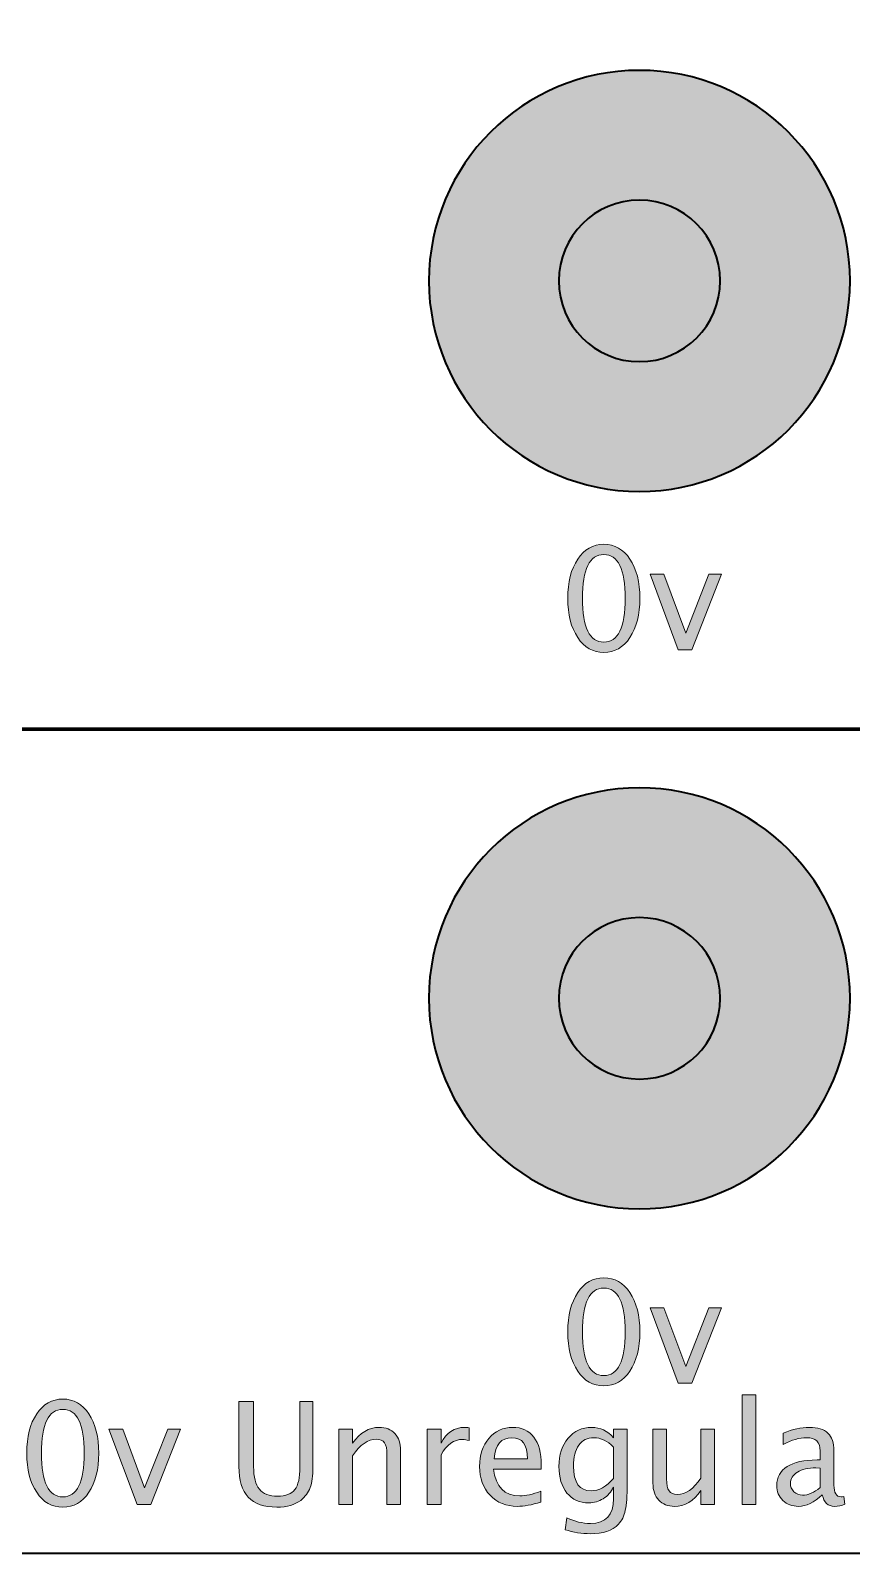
# Model space of a CAD drawing. Header units: inches. Extents: x 4 to 816, y 71 to 806.
# Drawn here: x 224.05 to 247.45, y 588.62 to 632.02 of the extents above; entities that cross this region are included whole.
import ezdxf

# ---------------------------------------------------------------- set-up
doc = ezdxf.new("R2010")
doc.units = ezdxf.units.IN
doc.header["$MEASUREMENT"] = 0
doc.layers.add('Layer 1', color=7, linetype='Continuous')

# ---------------------------------------------------------------- blocks, each defined once
blk = doc.blocks.new('block 9')
at = {"layer": 'Layer 1', "color": 240, "lineweight": 35, "true_color": 0xed1c24}
blk.add_lwpolyline([(23.165, 715.165), (406.63, 715.165), (406.63, 588.621), (23.165, 588.621)], dxfattribs=at)
blk = doc.blocks.new('block 238')
at = {"layer": 'Layer 1', "true_color": 0x231f20}
h = blk.add_hatch(color=250, dxfattribs=at)
h.dxf.hatch_style = 2
edge = h.paths.add_edge_path()
edge.add_spline(control_points=[(240.39, 614.3), (240.082, 614.3), (239.834, 614.441), (239.646, 614.724), (239.458, 615.006), (239.364, 615.378), (239.364, 615.84), (239.364, 616.303), (239.458, 616.675), (239.646, 616.957), (239.834, 617.239), (240.082, 617.38), (240.39, 617.38), (240.699, 617.38), (240.948, 617.239), (241.135, 616.958), (241.323, 616.677), (241.417, 616.304), (241.417, 615.84), (241.417, 615.378), (241.323, 615.006), (241.135, 614.724), (240.948, 614.441), (240.699, 614.3), (240.39, 614.3)], knot_values=[0, 0, 0, 0, 1, 1, 1, 2, 2, 2, 3, 3, 3, 4, 4, 4, 5, 5, 5, 6, 6, 6, 7, 7, 7, 8, 8, 8, 8], degree=3, periodic=1)
edge = h.paths.add_edge_path()
edge.add_spline(control_points=[(240.389, 614.594), (240.797, 614.594), (241, 615.009), (241, 615.84), (241, 616.671), (240.797, 617.087), (240.389, 617.087), (239.983, 617.087), (239.78, 616.671), (239.78, 615.84), (239.78, 615.009), (239.983, 614.594), (240.389, 614.594)], knot_values=[0, 0, 0, 0, 1, 1, 1, 2, 2, 2, 3, 3, 3, 4, 4, 4, 4], degree=3, periodic=1)
h = blk.add_hatch(color=250, dxfattribs=at)
h.dxf.hatch_style = 2
h.paths.add_polyline_path([(242.509, 614.374), (241.708, 616.526), (242.099, 616.526), (242.724, 614.852), (243.385, 616.526), (243.749, 616.526), (242.899, 614.374)])
at = {"layer": 'Layer 1', "lineweight": 0}
blk.add_lwpolyline([(242.509, 614.374), (241.708, 616.526), (242.099, 616.526), (242.724, 614.852), (243.385, 616.526), (243.749, 616.526), (242.899, 614.374), (242.509, 614.374)], dxfattribs=at)
for points, knots in [([(240.39, 614.3), (240.082, 614.3), (239.834, 614.441), (239.646, 614.724), (239.458, 615.006), (239.364, 615.378), (239.364, 615.84), (239.364, 616.303), (239.458, 616.675), (239.646, 616.957), (239.834, 617.239), (240.082, 617.38), (240.39, 617.38), (240.699, 617.38), (240.948, 617.239), (241.135, 616.958), (241.323, 616.677), (241.417, 616.304), (241.417, 615.84), (241.417, 615.378), (241.323, 615.006), (241.135, 614.724), (240.948, 614.441), (240.699, 614.3), (240.39, 614.3)], [0, 0, 0, 0, 1, 1, 1, 2, 2, 2, 3, 3, 3, 4, 4, 4, 5, 5, 5, 6, 6, 6, 7, 7, 7, 8, 8, 8, 8]), ([(240.389, 614.594), (240.797, 614.594), (241, 615.009), (241, 615.84), (241, 616.671), (240.797, 617.087), (240.389, 617.087), (239.983, 617.087), (239.78, 616.671), (239.78, 615.84), (239.78, 615.009), (239.983, 614.594), (240.389, 614.594)], [0, 0, 0, 0, 1, 1, 1, 2, 2, 2, 3, 3, 3, 4, 4, 4, 4])]:
    blk.add_open_spline(points, degree=3, knots=knots, dxfattribs=at)
blk = doc.blocks.new('block 237')
at = {"layer": 'Layer 1'}
blk.add_blockref('block 238', (0, 0), dxfattribs=at)
blk = doc.blocks.new('block 244')
at = {"layer": 'Layer 1', "true_color": 0x231f20}
h = blk.add_hatch(color=250, dxfattribs=at)
h.dxf.hatch_style = 2
edge = h.paths.add_edge_path()
edge.add_spline(control_points=[(240.39, 593.399), (240.082, 593.399), (239.834, 593.54), (239.646, 593.822), (239.458, 594.104), (239.364, 594.476), (239.364, 594.938), (239.364, 595.401), (239.458, 595.773), (239.646, 596.055), (239.834, 596.337), (240.082, 596.478), (240.39, 596.478), (240.699, 596.478), (240.948, 596.337), (241.135, 596.056), (241.323, 595.775), (241.417, 595.402), (241.417, 594.938), (241.417, 594.476), (241.323, 594.104), (241.135, 593.822), (240.948, 593.54), (240.699, 593.399), (240.39, 593.399)], knot_values=[0, 0, 0, 0, 1, 1, 1, 2, 2, 2, 3, 3, 3, 4, 4, 4, 5, 5, 5, 6, 6, 6, 7, 7, 7, 8, 8, 8, 8], degree=3, periodic=1)
edge = h.paths.add_edge_path()
edge.add_spline(control_points=[(240.389, 593.692), (240.797, 593.692), (241, 594.107), (241, 594.938), (241, 595.769), (240.797, 596.185), (240.389, 596.185), (239.983, 596.185), (239.78, 595.769), (239.78, 594.938), (239.78, 594.107), (239.983, 593.692), (240.389, 593.692)], knot_values=[0, 0, 0, 0, 1, 1, 1, 2, 2, 2, 3, 3, 3, 4, 4, 4, 4], degree=3, periodic=1)
h = blk.add_hatch(color=250, dxfattribs=at)
h.dxf.hatch_style = 2
h.paths.add_polyline_path([(242.509, 593.472), (241.708, 595.624), (242.099, 595.624), (242.724, 593.951), (243.385, 595.624), (243.749, 595.624), (242.899, 593.472)])
at = {"layer": 'Layer 1', "lineweight": 0}
blk.add_lwpolyline([(242.509, 593.472), (241.708, 595.624), (242.099, 595.624), (242.724, 593.951), (243.385, 595.624), (243.749, 595.624), (242.899, 593.472), (242.509, 593.472)], dxfattribs=at)
for points, knots in [([(240.39, 593.399), (240.082, 593.399), (239.834, 593.54), (239.646, 593.822), (239.458, 594.104), (239.364, 594.476), (239.364, 594.938), (239.364, 595.401), (239.458, 595.773), (239.646, 596.055), (239.834, 596.337), (240.082, 596.478), (240.39, 596.478), (240.699, 596.478), (240.948, 596.337), (241.135, 596.056), (241.323, 595.775), (241.417, 595.402), (241.417, 594.938), (241.417, 594.476), (241.323, 594.104), (241.135, 593.822), (240.948, 593.54), (240.699, 593.399), (240.39, 593.399)], [0, 0, 0, 0, 1, 1, 1, 2, 2, 2, 3, 3, 3, 4, 4, 4, 5, 5, 5, 6, 6, 6, 7, 7, 7, 8, 8, 8, 8]), ([(240.389, 593.692), (240.797, 593.692), (241, 594.107), (241, 594.938), (241, 595.769), (240.797, 596.185), (240.389, 596.185), (239.983, 596.185), (239.78, 595.769), (239.78, 594.938), (239.78, 594.107), (239.983, 593.692), (240.389, 593.692)], [0, 0, 0, 0, 1, 1, 1, 2, 2, 2, 3, 3, 3, 4, 4, 4, 4])]:
    blk.add_open_spline(points, degree=3, knots=knots, dxfattribs=at)
blk = doc.blocks.new('block 243')
at = {"layer": 'Layer 1'}
blk.add_blockref('block 244', (0, 0), dxfattribs=at)
blk = doc.blocks.new('block 287')
at = {"layer": 'Layer 1', "color": 7, "lineweight": 140, "true_color": 0xffffff}
blk.add_lwpolyline([(269.466, 612.117), (188.916, 612.117)], dxfattribs=at)
blk = doc.blocks.new('block 291')
at = {"layer": 'Layer 1', "true_color": 0x231f20}
h = blk.add_hatch(color=250, dxfattribs=at)
h.dxf.hatch_style = 2
edge = h.paths.add_edge_path()
edge.add_spline(control_points=[(224.974, 589.943), (224.666, 589.943), (224.418, 590.084), (224.23, 590.366), (224.041, 590.648), (223.947, 591.02), (223.947, 591.482), (223.947, 591.945), (224.041, 592.317), (224.23, 592.599), (224.418, 592.881), (224.666, 593.022), (224.974, 593.022), (225.283, 593.022), (225.531, 592.881), (225.719, 592.6), (225.906, 592.319), (226, 591.946), (226, 591.482), (226, 591.02), (225.906, 590.648), (225.719, 590.366), (225.531, 590.084), (225.283, 589.943), (224.974, 589.943)], knot_values=[0, 0, 0, 0, 1, 1, 1, 2, 2, 2, 3, 3, 3, 4, 4, 4, 5, 5, 5, 6, 6, 6, 7, 7, 7, 8, 8, 8, 8], degree=3, periodic=1)
edge = h.paths.add_edge_path()
edge.add_spline(control_points=[(224.973, 590.236), (225.38, 590.236), (225.584, 590.651), (225.584, 591.482), (225.584, 592.313), (225.38, 592.729), (224.973, 592.729), (224.566, 592.729), (224.363, 592.313), (224.363, 591.482), (224.363, 590.651), (224.566, 590.236), (224.973, 590.236)], knot_values=[0, 0, 0, 0, 1, 1, 1, 2, 2, 2, 3, 3, 3, 4, 4, 4, 4], degree=3, periodic=1)
h = blk.add_hatch(color=250, dxfattribs=at)
h.dxf.hatch_style = 2
edge = h.paths.add_edge_path()
edge.add_spline(control_points=[(229.995, 592.949), (229.995, 592.949), (230.411, 592.949), (230.411, 592.949), (230.411, 592.949), (230.411, 591.098), (230.411, 591.098), (230.411, 590.803), (230.466, 590.589), (230.575, 590.455), (230.683, 590.321), (230.856, 590.254), (231.094, 590.254), (231.326, 590.254), (231.491, 590.317), (231.588, 590.443), (231.685, 590.569), (231.733, 590.783), (231.733, 591.084), (231.733, 591.084), (231.733, 592.949), (231.733, 592.949), (231.733, 592.949), (232.1, 592.949), (232.1, 592.949), (232.1, 592.949), (232.1, 591.09), (232.1, 591.09), (232.1, 590.834), (232.075, 590.637), (232.024, 590.499), (231.974, 590.362), (231.884, 590.241), (231.753, 590.137), (231.589, 590.007), (231.364, 589.943), (231.077, 589.943), (230.706, 589.943), (230.433, 590.036), (230.258, 590.224), (230.083, 590.412), (229.995, 590.704), (229.995, 591.102), (229.995, 591.102), (229.995, 592.949), (229.995, 592.949)], knot_values=[0, 0, 0, 0, 1, 1, 1, 2, 2, 2, 3, 3, 3, 4, 4, 4, 5, 5, 5, 6, 6, 6, 7, 7, 7, 8, 8, 8, 9, 9, 9, 10, 10, 10, 11, 11, 11, 12, 12, 12, 13, 13, 13, 14, 14, 14, 15, 15, 15, 15], degree=3, periodic=1)
h = blk.add_hatch(color=250, dxfattribs=at)
h.dxf.hatch_style = 2
h.paths.add_polyline_path([(244.332, 590.016), (244.332, 593.145), (244.723, 593.145), (244.723, 590.016)])
h = blk.add_hatch(color=250, dxfattribs=at)
h.dxf.hatch_style = 2
h.paths.add_polyline_path([(227.092, 590.016), (226.291, 592.168), (226.683, 592.168), (227.307, 590.495), (227.968, 592.168), (228.332, 592.168), (227.482, 590.016)])
h = blk.add_hatch(color=250, dxfattribs=at)
h.dxf.hatch_style = 2
edge = h.paths.add_edge_path()
edge.add_spline(control_points=[(232.843, 590.016), (232.843, 590.016), (232.843, 592.168), (232.843, 592.168), (232.843, 592.168), (233.233, 592.168), (233.233, 592.168), (233.233, 592.168), (233.233, 591.764), (233.233, 591.764), (233.439, 592.065), (233.692, 592.216), (233.99, 592.216), (234.178, 592.216), (234.327, 592.156), (234.437, 592.038), (234.547, 591.92), (234.602, 591.761), (234.602, 591.562), (234.602, 591.562), (234.602, 590.016), (234.602, 590.016), (234.602, 590.016), (234.212, 590.016), (234.212, 590.016), (234.212, 590.016), (234.212, 591.435), (234.212, 591.435), (234.212, 591.595), (234.188, 591.709), (234.142, 591.777), (234.095, 591.845), (234.017, 591.879), (233.909, 591.879), (233.67, 591.879), (233.444, 591.722), (233.233, 591.409), (233.233, 591.409), (233.233, 590.016), (233.233, 590.016), (233.233, 590.016), (232.843, 590.016), (232.843, 590.016)], knot_values=[0, 0, 0, 0, 1, 1, 1, 2, 2, 2, 3, 3, 3, 4, 4, 4, 5, 5, 5, 6, 6, 6, 7, 7, 7, 8, 8, 8, 9, 9, 9, 10, 10, 10, 11, 11, 11, 12, 12, 12, 13, 13, 13, 14, 14, 14, 14], degree=3, periodic=1)
h = blk.add_hatch(color=250, dxfattribs=at)
h.dxf.hatch_style = 2
edge = h.paths.add_edge_path()
edge.add_spline(control_points=[(235.361, 590.016), (235.361, 590.016), (235.361, 592.168), (235.361, 592.168), (235.361, 592.168), (235.752, 592.168), (235.752, 592.168), (235.752, 592.168), (235.752, 591.764), (235.752, 591.764), (235.906, 592.065), (236.131, 592.216), (236.425, 592.216), (236.465, 592.216), (236.507, 592.212), (236.55, 592.206), (236.55, 592.206), (236.55, 591.839), (236.55, 591.839), (236.483, 591.862), (236.423, 591.873), (236.372, 591.873), (236.125, 591.873), (235.918, 591.726), (235.752, 591.433), (235.752, 591.433), (235.752, 590.016), (235.752, 590.016), (235.752, 590.016), (235.361, 590.016), (235.361, 590.016)], knot_values=[0, 0, 0, 0, 1, 1, 1, 2, 2, 2, 3, 3, 3, 4, 4, 4, 5, 5, 5, 6, 6, 6, 7, 7, 7, 8, 8, 8, 9, 9, 9, 10, 10, 10, 10], degree=3, periodic=1)
h = blk.add_hatch(color=250, dxfattribs=at)
h.dxf.hatch_style = 2
edge = h.paths.add_edge_path()
edge.add_spline(control_points=[(238.599, 590.085), (238.338, 590.006), (238.114, 589.966), (237.928, 589.966), (237.609, 589.966), (237.35, 590.072), (237.151, 590.282), (236.951, 590.493), (236.852, 590.766), (236.852, 591.101), (236.852, 591.427), (236.94, 591.694), (237.116, 591.903), (237.292, 592.111), (237.518, 592.216), (237.793, 592.216), (238.053, 592.216), (238.254, 592.123), (238.396, 591.937), (238.538, 591.752), (238.609, 591.488), (238.609, 591.147), (238.609, 591.147), (238.607, 591.029), (238.607, 591.029), (238.607, 591.029), (237.25, 591.029), (237.25, 591.029), (237.307, 590.519), (237.557, 590.264), (238.001, 590.264), (238.163, 590.264), (238.363, 590.308), (238.599, 590.396), (238.599, 590.396), (238.599, 590.085), (238.599, 590.085)], knot_values=[0, 0, 0, 0, 1, 1, 1, 2, 2, 2, 3, 3, 3, 4, 4, 4, 5, 5, 5, 6, 6, 6, 7, 7, 7, 8, 8, 8, 9, 9, 9, 10, 10, 10, 11, 11, 11, 12, 12, 12, 12], degree=3, periodic=1)
edge = h.paths.add_edge_path()
edge.add_spline(control_points=[(237.268, 591.322), (237.268, 591.322), (238.217, 591.322), (238.217, 591.322), (238.217, 591.722), (238.067, 591.922), (237.769, 591.922), (237.469, 591.922), (237.302, 591.722), (237.268, 591.322)], knot_values=[0, 0, 0, 0, 1, 1, 1, 2, 2, 2, 3, 3, 3, 3], degree=3, periodic=1)
h = blk.add_hatch(color=250, dxfattribs=at)
h.dxf.hatch_style = 2
edge = h.paths.add_edge_path()
edge.add_spline(control_points=[(239.291, 589.301), (239.291, 589.301), (239.336, 589.637), (239.336, 589.637), (239.563, 589.532), (239.786, 589.479), (240.007, 589.479), (240.446, 589.479), (240.666, 589.712), (240.666, 590.179), (240.666, 590.179), (240.666, 590.517), (240.666, 590.517), (240.599, 590.375), (240.502, 590.264), (240.377, 590.184), (240.252, 590.105), (240.113, 590.066), (239.96, 590.066), (239.699, 590.066), (239.493, 590.159), (239.341, 590.346), (239.189, 590.533), (239.113, 590.786), (239.113, 591.106), (239.113, 591.434), (239.199, 591.7), (239.372, 591.906), (239.546, 592.113), (239.77, 592.216), (240.045, 592.216), (240.286, 592.216), (240.493, 592.118), (240.666, 591.922), (240.666, 591.922), (240.666, 592.168), (240.666, 592.168), (240.666, 592.168), (241.056, 592.168), (241.056, 592.168), (241.056, 592.168), (241.056, 590.603), (241.056, 590.603), (241.056, 590.266), (241.039, 590.016), (241.004, 589.854), (240.969, 589.693), (240.903, 589.56), (240.807, 589.457), (240.636, 589.276), (240.37, 589.186), (240.008, 589.186), (239.76, 589.186), (239.521, 589.224), (239.291, 589.301)], knot_values=[0, 0, 0, 0, 1, 1, 1, 2, 2, 2, 3, 3, 3, 4, 4, 4, 5, 5, 5, 6, 6, 6, 7, 7, 7, 8, 8, 8, 9, 9, 9, 10, 10, 10, 11, 11, 11, 12, 12, 12, 13, 13, 13, 14, 14, 14, 15, 15, 15, 16, 16, 16, 17, 17, 17, 18, 18, 18, 18], degree=3, periodic=1)
edge = h.paths.add_edge_path()
edge.add_spline(control_points=[(240.666, 590.763), (240.666, 590.763), (240.666, 591.655), (240.666, 591.655), (240.494, 591.833), (240.307, 591.922), (240.104, 591.922), (239.924, 591.922), (239.783, 591.851), (239.681, 591.707), (239.58, 591.563), (239.529, 591.364), (239.529, 591.109), (239.529, 590.642), (239.695, 590.408), (240.027, 590.408), (240.253, 590.408), (240.466, 590.527), (240.666, 590.763)], knot_values=[0, 0, 0, 0, 1, 1, 1, 2, 2, 2, 3, 3, 3, 4, 4, 4, 5, 5, 5, 6, 6, 6, 6], degree=3, periodic=1)
h = blk.add_hatch(color=250, dxfattribs=at)
h.dxf.hatch_style = 2
edge = h.paths.add_edge_path()
edge.add_spline(control_points=[(243.159, 590.016), (243.159, 590.016), (243.159, 590.42), (243.159, 590.42), (242.951, 590.118), (242.7, 589.966), (242.404, 589.966), (242.216, 589.966), (242.067, 590.026), (241.956, 590.144), (241.845, 590.262), (241.79, 590.421), (241.79, 590.622), (241.79, 590.622), (241.79, 592.168), (241.79, 592.168), (241.79, 592.168), (242.18, 592.168), (242.18, 592.168), (242.18, 592.168), (242.18, 590.749), (242.18, 590.749), (242.18, 590.588), (242.203, 590.474), (242.25, 590.405), (242.297, 590.337), (242.375, 590.303), (242.485, 590.303), (242.723, 590.303), (242.947, 590.46), (243.159, 590.773), (243.159, 590.773), (243.159, 592.168), (243.159, 592.168), (243.159, 592.168), (243.549, 592.168), (243.549, 592.168), (243.549, 592.168), (243.549, 590.016), (243.549, 590.016), (243.549, 590.016), (243.159, 590.016), (243.159, 590.016)], knot_values=[0, 0, 0, 0, 1, 1, 1, 2, 2, 2, 3, 3, 3, 4, 4, 4, 5, 5, 5, 6, 6, 6, 7, 7, 7, 8, 8, 8, 9, 9, 9, 10, 10, 10, 11, 11, 11, 12, 12, 12, 13, 13, 13, 14, 14, 14, 14], degree=3, periodic=1)
h = blk.add_hatch(color=250, dxfattribs=at)
h.dxf.hatch_style = 2
edge = h.paths.add_edge_path()
edge.add_spline(control_points=[(246.615, 590.29), (246.381, 590.074), (246.156, 589.966), (245.939, 589.966), (245.761, 589.966), (245.613, 590.022), (245.495, 590.134), (245.378, 590.245), (245.319, 590.387), (245.319, 590.557), (245.319, 590.792), (245.418, 590.973), (245.615, 591.099), (245.813, 591.225), (246.096, 591.288), (246.466, 591.288), (246.466, 591.288), (246.557, 591.288), (246.557, 591.288), (246.557, 591.288), (246.557, 591.548), (246.557, 591.548), (246.557, 591.797), (246.427, 591.922), (246.167, 591.922), (245.965, 591.922), (245.744, 591.859), (245.505, 591.732), (245.505, 591.732), (245.505, 592.055), (245.505, 592.055), (245.768, 592.162), (246.016, 592.216), (246.248, 592.216), (246.487, 592.216), (246.664, 592.161), (246.777, 592.052), (246.891, 591.943), (246.948, 591.775), (246.948, 591.548), (246.948, 591.548), (246.948, 590.573), (246.948, 590.573), (246.948, 590.349), (247.016, 590.238), (247.154, 590.238), (247.171, 590.238), (247.196, 590.241), (247.229, 590.246), (247.229, 590.246), (247.257, 590.03), (247.257, 590.03), (247.168, 589.988), (247.071, 589.966), (246.964, 589.966), (246.781, 589.966), (246.665, 590.074), (246.615, 590.29)], knot_values=[0, 0, 0, 0, 1, 1, 1, 2, 2, 2, 3, 3, 3, 4, 4, 4, 5, 5, 5, 6, 6, 6, 7, 7, 7, 8, 8, 8, 9, 9, 9, 10, 10, 10, 11, 11, 11, 12, 12, 12, 13, 13, 13, 14, 14, 14, 15, 15, 15, 16, 16, 16, 17, 17, 17, 18, 18, 18, 19, 19, 19, 19], degree=3, periodic=1)
edge = h.paths.add_edge_path()
edge.add_spline(control_points=[(246.557, 590.501), (246.557, 590.501), (246.557, 591.058), (246.557, 591.058), (246.557, 591.058), (246.433, 591.062), (246.433, 591.062), (246.216, 591.062), (246.041, 591.022), (245.908, 590.941), (245.776, 590.861), (245.709, 590.754), (245.709, 590.62), (245.709, 590.527), (245.742, 590.447), (245.808, 590.383), (245.874, 590.318), (245.955, 590.285), (246.05, 590.285), (246.213, 590.285), (246.382, 590.357), (246.557, 590.501)], knot_values=[0, 0, 0, 0, 1, 1, 1, 2, 2, 2, 3, 3, 3, 4, 4, 4, 5, 5, 5, 6, 6, 6, 7, 7, 7, 7], degree=3, periodic=1)
at = {"layer": 'Layer 1', "lineweight": 0}
for points in [[(244.332, 590.016), (244.332, 593.145), (244.723, 593.145), (244.723, 590.016), (244.332, 590.016)], [(227.092, 590.016), (226.291, 592.168), (226.683, 592.168), (227.307, 590.495), (227.968, 592.168), (228.332, 592.168), (227.482, 590.016), (227.092, 590.016)]]:
    blk.add_lwpolyline(points, dxfattribs=at)
for points, knots in [([(224.974, 589.943), (224.666, 589.943), (224.418, 590.084), (224.23, 590.366), (224.041, 590.648), (223.947, 591.02), (223.947, 591.482), (223.947, 591.945), (224.041, 592.317), (224.23, 592.599), (224.418, 592.881), (224.666, 593.022), (224.974, 593.022), (225.283, 593.022), (225.531, 592.881), (225.719, 592.6), (225.906, 592.319), (226, 591.946), (226, 591.482), (226, 591.02), (225.906, 590.648), (225.719, 590.366), (225.531, 590.084), (225.283, 589.943), (224.974, 589.943)], [0, 0, 0, 0, 1, 1, 1, 2, 2, 2, 3, 3, 3, 4, 4, 4, 5, 5, 5, 6, 6, 6, 7, 7, 7, 8, 8, 8, 8]), ([(229.995, 592.949), (229.995, 592.949), (230.411, 592.949), (230.411, 592.949), (230.411, 592.949), (230.411, 591.098), (230.411, 591.098), (230.411, 590.803), (230.466, 590.589), (230.575, 590.455), (230.683, 590.321), (230.856, 590.254), (231.094, 590.254), (231.326, 590.254), (231.491, 590.317), (231.588, 590.443), (231.685, 590.569), (231.733, 590.783), (231.733, 591.084), (231.733, 591.084), (231.733, 592.949), (231.733, 592.949), (231.733, 592.949), (232.1, 592.949), (232.1, 592.949), (232.1, 592.949), (232.1, 591.09), (232.1, 591.09), (232.1, 590.834), (232.075, 590.637), (232.024, 590.499), (231.974, 590.362), (231.884, 590.241), (231.753, 590.137), (231.589, 590.007), (231.364, 589.943), (231.077, 589.943), (230.706, 589.943), (230.433, 590.036), (230.258, 590.224), (230.083, 590.412), (229.995, 590.704), (229.995, 591.102), (229.995, 591.102), (229.995, 592.949), (229.995, 592.949)], [0, 0, 0, 0, 1, 1, 1, 2, 2, 2, 3, 3, 3, 4, 4, 4, 5, 5, 5, 6, 6, 6, 7, 7, 7, 8, 8, 8, 9, 9, 9, 10, 10, 10, 11, 11, 11, 12, 12, 12, 13, 13, 13, 14, 14, 14, 15, 15, 15, 15]), ([(224.973, 590.236), (225.38, 590.236), (225.584, 590.651), (225.584, 591.482), (225.584, 592.313), (225.38, 592.729), (224.973, 592.729), (224.566, 592.729), (224.363, 592.313), (224.363, 591.482), (224.363, 590.651), (224.566, 590.236), (224.973, 590.236)], [0, 0, 0, 0, 1, 1, 1, 2, 2, 2, 3, 3, 3, 4, 4, 4, 4]), ([(232.843, 590.016), (232.843, 590.016), (232.843, 592.168), (232.843, 592.168), (232.843, 592.168), (233.233, 592.168), (233.233, 592.168), (233.233, 592.168), (233.233, 591.764), (233.233, 591.764), (233.439, 592.065), (233.692, 592.216), (233.99, 592.216), (234.178, 592.216), (234.327, 592.156), (234.437, 592.038), (234.547, 591.92), (234.602, 591.761), (234.602, 591.562), (234.602, 591.562), (234.602, 590.016), (234.602, 590.016), (234.602, 590.016), (234.212, 590.016), (234.212, 590.016), (234.212, 590.016), (234.212, 591.435), (234.212, 591.435), (234.212, 591.595), (234.188, 591.709), (234.142, 591.777), (234.095, 591.845), (234.017, 591.879), (233.909, 591.879), (233.67, 591.879), (233.444, 591.722), (233.233, 591.409), (233.233, 591.409), (233.233, 590.016), (233.233, 590.016), (233.233, 590.016), (232.843, 590.016), (232.843, 590.016)], [0, 0, 0, 0, 1, 1, 1, 2, 2, 2, 3, 3, 3, 4, 4, 4, 5, 5, 5, 6, 6, 6, 7, 7, 7, 8, 8, 8, 9, 9, 9, 10, 10, 10, 11, 11, 11, 12, 12, 12, 13, 13, 13, 14, 14, 14, 14]), ([(235.361, 590.016), (235.361, 590.016), (235.361, 592.168), (235.361, 592.168), (235.361, 592.168), (235.752, 592.168), (235.752, 592.168), (235.752, 592.168), (235.752, 591.764), (235.752, 591.764), (235.906, 592.065), (236.131, 592.216), (236.425, 592.216), (236.465, 592.216), (236.507, 592.212), (236.55, 592.206), (236.55, 592.206), (236.55, 591.839), (236.55, 591.839), (236.483, 591.862), (236.423, 591.873), (236.372, 591.873), (236.125, 591.873), (235.918, 591.726), (235.752, 591.433), (235.752, 591.433), (235.752, 590.016), (235.752, 590.016), (235.752, 590.016), (235.361, 590.016), (235.361, 590.016)], [0, 0, 0, 0, 1, 1, 1, 2, 2, 2, 3, 3, 3, 4, 4, 4, 5, 5, 5, 6, 6, 6, 7, 7, 7, 8, 8, 8, 9, 9, 9, 10, 10, 10, 10]), ([(238.599, 590.085), (238.338, 590.006), (238.114, 589.966), (237.928, 589.966), (237.609, 589.966), (237.35, 590.072), (237.151, 590.282), (236.951, 590.493), (236.852, 590.766), (236.852, 591.101), (236.852, 591.427), (236.94, 591.694), (237.116, 591.903), (237.292, 592.111), (237.518, 592.216), (237.793, 592.216), (238.053, 592.216), (238.254, 592.123), (238.396, 591.937), (238.538, 591.752), (238.609, 591.488), (238.609, 591.147), (238.609, 591.147), (238.607, 591.029), (238.607, 591.029), (238.607, 591.029), (237.25, 591.029), (237.25, 591.029), (237.307, 590.519), (237.557, 590.264), (238.001, 590.264), (238.163, 590.264), (238.363, 590.308), (238.599, 590.396), (238.599, 590.396), (238.599, 590.085), (238.599, 590.085)], [0, 0, 0, 0, 1, 1, 1, 2, 2, 2, 3, 3, 3, 4, 4, 4, 5, 5, 5, 6, 6, 6, 7, 7, 7, 8, 8, 8, 9, 9, 9, 10, 10, 10, 11, 11, 11, 12, 12, 12, 12]), ([(239.291, 589.301), (239.291, 589.301), (239.336, 589.637), (239.336, 589.637), (239.563, 589.532), (239.786, 589.479), (240.007, 589.479), (240.446, 589.479), (240.666, 589.712), (240.666, 590.179), (240.666, 590.179), (240.666, 590.517), (240.666, 590.517), (240.599, 590.375), (240.502, 590.264), (240.377, 590.184), (240.252, 590.105), (240.113, 590.066), (239.96, 590.066), (239.699, 590.066), (239.493, 590.159), (239.341, 590.346), (239.189, 590.533), (239.113, 590.786), (239.113, 591.106), (239.113, 591.434), (239.199, 591.7), (239.372, 591.906), (239.546, 592.113), (239.77, 592.216), (240.045, 592.216), (240.286, 592.216), (240.493, 592.118), (240.666, 591.922), (240.666, 591.922), (240.666, 592.168), (240.666, 592.168), (240.666, 592.168), (241.056, 592.168), (241.056, 592.168), (241.056, 592.168), (241.056, 590.603), (241.056, 590.603), (241.056, 590.266), (241.039, 590.016), (241.004, 589.854), (240.969, 589.693), (240.903, 589.56), (240.807, 589.457), (240.636, 589.276), (240.37, 589.186), (240.008, 589.186), (239.76, 589.186), (239.521, 589.224), (239.291, 589.301)], [0, 0, 0, 0, 1, 1, 1, 2, 2, 2, 3, 3, 3, 4, 4, 4, 5, 5, 5, 6, 6, 6, 7, 7, 7, 8, 8, 8, 9, 9, 9, 10, 10, 10, 11, 11, 11, 12, 12, 12, 13, 13, 13, 14, 14, 14, 15, 15, 15, 16, 16, 16, 17, 17, 17, 18, 18, 18, 18]), ([(243.159, 590.016), (243.159, 590.016), (243.159, 590.42), (243.159, 590.42), (242.951, 590.118), (242.7, 589.966), (242.404, 589.966), (242.216, 589.966), (242.067, 590.026), (241.956, 590.144), (241.845, 590.262), (241.79, 590.421), (241.79, 590.622), (241.79, 590.622), (241.79, 592.168), (241.79, 592.168), (241.79, 592.168), (242.18, 592.168), (242.18, 592.168), (242.18, 592.168), (242.18, 590.749), (242.18, 590.749), (242.18, 590.588), (242.203, 590.474), (242.25, 590.405), (242.297, 590.337), (242.375, 590.303), (242.485, 590.303), (242.723, 590.303), (242.947, 590.46), (243.159, 590.773), (243.159, 590.773), (243.159, 592.168), (243.159, 592.168), (243.159, 592.168), (243.549, 592.168), (243.549, 592.168), (243.549, 592.168), (243.549, 590.016), (243.549, 590.016), (243.549, 590.016), (243.159, 590.016), (243.159, 590.016)], [0, 0, 0, 0, 1, 1, 1, 2, 2, 2, 3, 3, 3, 4, 4, 4, 5, 5, 5, 6, 6, 6, 7, 7, 7, 8, 8, 8, 9, 9, 9, 10, 10, 10, 11, 11, 11, 12, 12, 12, 13, 13, 13, 14, 14, 14, 14]), ([(246.615, 590.29), (246.381, 590.074), (246.156, 589.966), (245.939, 589.966), (245.761, 589.966), (245.613, 590.022), (245.495, 590.134), (245.378, 590.245), (245.319, 590.387), (245.319, 590.557), (245.319, 590.792), (245.418, 590.973), (245.615, 591.099), (245.813, 591.225), (246.096, 591.288), (246.466, 591.288), (246.466, 591.288), (246.557, 591.288), (246.557, 591.288), (246.557, 591.288), (246.557, 591.548), (246.557, 591.548), (246.557, 591.797), (246.427, 591.922), (246.167, 591.922), (245.965, 591.922), (245.744, 591.859), (245.505, 591.732), (245.505, 591.732), (245.505, 592.055), (245.505, 592.055), (245.768, 592.162), (246.016, 592.216), (246.248, 592.216), (246.487, 592.216), (246.664, 592.161), (246.777, 592.052), (246.891, 591.943), (246.948, 591.775), (246.948, 591.548), (246.948, 591.548), (246.948, 590.573), (246.948, 590.573), (246.948, 590.349), (247.016, 590.238), (247.154, 590.238), (247.171, 590.238), (247.196, 590.241), (247.229, 590.246), (247.229, 590.246), (247.257, 590.03), (247.257, 590.03), (247.168, 589.988), (247.071, 589.966), (246.964, 589.966), (246.781, 589.966), (246.665, 590.074), (246.615, 590.29)], [0, 0, 0, 0, 1, 1, 1, 2, 2, 2, 3, 3, 3, 4, 4, 4, 5, 5, 5, 6, 6, 6, 7, 7, 7, 8, 8, 8, 9, 9, 9, 10, 10, 10, 11, 11, 11, 12, 12, 12, 13, 13, 13, 14, 14, 14, 15, 15, 15, 16, 16, 16, 17, 17, 17, 18, 18, 18, 19, 19, 19, 19]), ([(237.268, 591.322), (237.268, 591.322), (238.217, 591.322), (238.217, 591.322), (238.217, 591.722), (238.067, 591.922), (237.769, 591.922), (237.469, 591.922), (237.302, 591.722), (237.268, 591.322)], [0, 0, 0, 0, 1, 1, 1, 2, 2, 2, 3, 3, 3, 3]), ([(240.666, 590.763), (240.666, 590.763), (240.666, 591.655), (240.666, 591.655), (240.494, 591.833), (240.307, 591.922), (240.104, 591.922), (239.924, 591.922), (239.783, 591.851), (239.681, 591.707), (239.58, 591.563), (239.529, 591.364), (239.529, 591.109), (239.529, 590.642), (239.695, 590.408), (240.027, 590.408), (240.253, 590.408), (240.466, 590.527), (240.666, 590.763)], [0, 0, 0, 0, 1, 1, 1, 2, 2, 2, 3, 3, 3, 4, 4, 4, 5, 5, 5, 6, 6, 6, 6]), ([(246.557, 590.501), (246.557, 590.501), (246.557, 591.058), (246.557, 591.058), (246.557, 591.058), (246.433, 591.062), (246.433, 591.062), (246.216, 591.062), (246.041, 591.022), (245.908, 590.941), (245.776, 590.861), (245.709, 590.754), (245.709, 590.62), (245.709, 590.527), (245.742, 590.447), (245.808, 590.383), (245.874, 590.318), (245.955, 590.285), (246.05, 590.285), (246.213, 590.285), (246.382, 590.357), (246.557, 590.501)], [0, 0, 0, 0, 1, 1, 1, 2, 2, 2, 3, 3, 3, 4, 4, 4, 5, 5, 5, 6, 6, 6, 7, 7, 7, 7])]:
    blk.add_open_spline(points, degree=3, knots=knots, dxfattribs=at)
blk = doc.blocks.new('block 290')
at = {"layer": 'Layer 1'}
blk.add_blockref('block 291', (0, 0), dxfattribs=at)
blk = doc.blocks.new('block 440')
at = {"layer": 'Layer 1', "color": 140, "lineweight": 35, "true_color": 0x00adef}
blk.add_open_spline([(243.708, 624.886), (243.708, 623.615), (242.677, 622.585), (241.407, 622.585), (240.136, 622.585), (239.106, 623.615), (239.106, 624.886), (239.106, 626.156), (240.136, 627.186), (241.407, 627.186), (242.677, 627.186), (243.708, 626.156), (243.708, 624.886)], degree=3, knots=[0, 0, 0, 0, 1, 1, 1, 2, 2, 2, 3, 3, 3, 4, 4, 4, 4], dxfattribs=at)
blk = doc.blocks.new('block 444')
at = {"layer": 'Layer 1', "color": 140, "lineweight": 35, "true_color": 0x00adef}
blk.add_open_spline([(243.708, 604.443), (243.708, 603.172), (242.677, 602.142), (241.407, 602.142), (240.136, 602.142), (239.106, 603.172), (239.106, 604.443), (239.106, 605.713), (240.136, 606.743), (241.407, 606.743), (242.677, 606.743), (243.708, 605.713), (243.708, 604.443)], degree=3, knots=[0, 0, 0, 0, 1, 1, 1, 2, 2, 2, 3, 3, 3, 4, 4, 4, 4], dxfattribs=at)

msp = doc.modelspace()

# ---------------------------------------------------------------- hatches: boundary and pattern name
at = {"layer": 'Layer 1', "true_color": 0x000000}
h = msp.add_hatch(color=18, dxfattribs=at)
h.dxf.hatch_style = 2
edge = h.paths.add_edge_path()
edge.add_spline(control_points=[(247.407, 624.886), (247.407, 621.572), (244.72, 618.886), (241.407, 618.886), (238.093, 618.886), (235.407, 621.572), (235.407, 624.886), (235.407, 628.199), (238.093, 630.886), (241.407, 630.886), (244.72, 630.886), (247.407, 628.199), (247.407, 624.886)], knot_values=[0, 0, 0, 0, 1, 1, 1, 2, 2, 2, 3, 3, 3, 4, 4, 4, 4], degree=3, periodic=1)
h = msp.add_hatch(color=18, dxfattribs=at)
h.dxf.hatch_style = 2
edge = h.paths.add_edge_path()
edge.add_spline(control_points=[(247.407, 604.443), (247.407, 601.129), (244.72, 598.443), (241.407, 598.443), (238.093, 598.443), (235.407, 601.129), (235.407, 604.443), (235.407, 607.756), (238.093, 610.443), (241.407, 610.443), (244.72, 610.443), (247.407, 607.756), (247.407, 604.443)], knot_values=[0, 0, 0, 0, 1, 1, 1, 2, 2, 2, 3, 3, 3, 4, 4, 4, 4], degree=3, periodic=1)

# ---------------------------------------------------------------- linework, layer by layer
at = {"layer": 'Layer 1', "color": 240, "lineweight": 35, "true_color": 0xed1c24}
for points in [[(247.407, 624.886), (247.407, 621.572), (244.72, 618.886), (241.407, 618.886), (238.093, 618.886), (235.407, 621.572), (235.407, 624.886), (235.407, 628.199), (238.093, 630.886), (241.407, 630.886), (244.72, 630.886), (247.407, 628.199), (247.407, 624.886)], [(247.407, 604.443), (247.407, 601.129), (244.72, 598.443), (241.407, 598.443), (238.093, 598.443), (235.407, 601.129), (235.407, 604.443), (235.407, 607.756), (238.093, 610.443), (241.407, 610.443), (244.72, 610.443), (247.407, 607.756), (247.407, 604.443)]]:
    msp.add_open_spline(points, degree=3, knots=[0, 0, 0, 0, 1, 1, 1, 2, 2, 2, 3, 3, 3, 4, 4, 4, 4], dxfattribs=at)

# ---------------------------------------------------------------- block references
at = {"layer": 'Layer 1'}
for name in ['block 9', 'block 440', 'block 237', 'block 287', 'block 444', 'block 243', 'block 290']:
    msp.add_blockref(name, (0, 0), dxfattribs=at)

doc.saveas('drawing.dxf')
